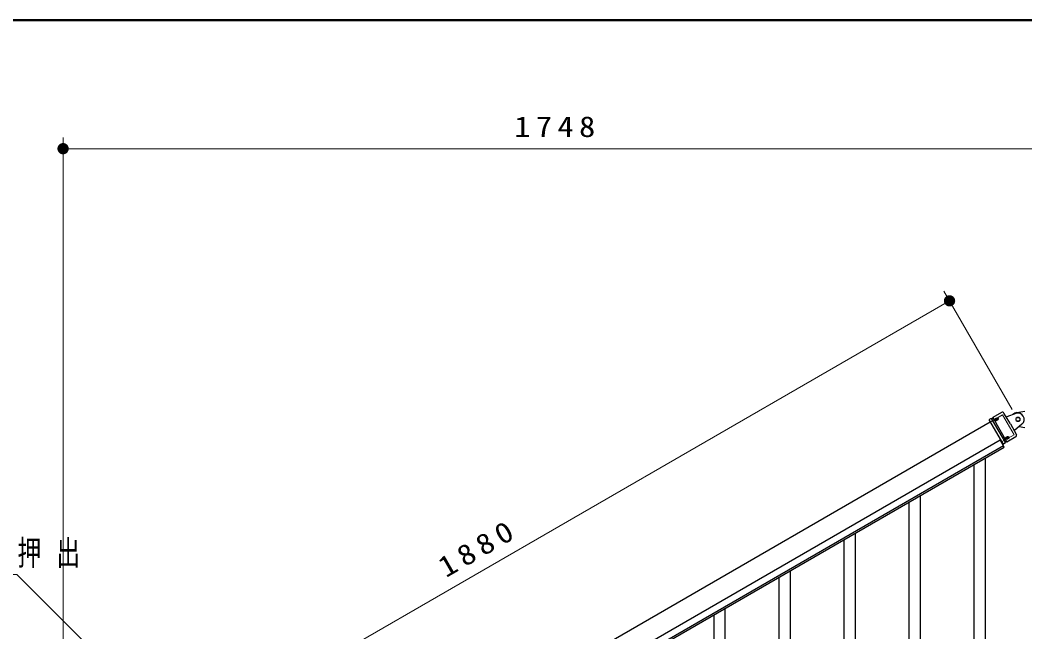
# Model space of a CAD drawing. Units: millimetres on the paper, scale 1:20. Extents: x -365 to 0, y 0 to 257.
# Drawn here: x -225.7 to -136.8, y 202.9 to 257 of the extents above; entities that cross this region are included whole.
import ezdxf

# ---------------------------------------------------------------- set-up
doc = ezdxf.new("R2010")
doc.units = ezdxf.units.MM
doc.linetypes.add('USER1', pattern=[4.5, 2.5, -2])
doc.layers.add('LY_1', color=4, linetype='Continuous', lineweight=25)
doc.layers.add('LY_3', color=7, linetype='Continuous', lineweight=13)
doc.styles.add('ＭＳ ゴシック', font='')
doc.styles.get('ＭＳ ゴシック').set_extended_font_data('MS Gothic')

# ---------------------------------------------------------------- blocks, each defined once
blk = doc.blocks.new('filled_dot')
at = {"color": 0, "linetype": 'Continuous', "lineweight": -2, "const_width": 1.25}
blk.add_lwpolyline([(-0.625, 0, 1), (0.625, 0, 1)], format="xyb", close=True, dxfattribs=at)

msp = doc.modelspace()

# ---------------------------------------------------------------- linework, layer by layer
at = {"layer": 'LY_1', "color": 7, "lineweight": 13}
for p, q in [((-221.861, 178.208), (-221.861, 246.633)), ((-221.861, 245.633), (-134.455, 245.633)), ((-137.955, 222.574), (-144.002, 233.048)), ((-224.908, 185.182), (-143.502, 232.182))]:
    msp.add_line(p, q, dxfattribs=at)
at = {"layer": 'LY_1', "color": 94, "linetype": 'USER1', "lineweight": 13}
for p, q in [((-139.91, 221.46), (-138.806, 222.098)), ((-138.806, 222.098), (-137.793, 220.344)), ((-138.897, 219.707), (-137.793, 220.344))]:
    msp.add_line(p, q, dxfattribs=at)
at = {"layer": 'LY_1', "color": 94}
for p, q in [((-138.903, 222.316), (-139.682, 221.866)), ((-138.123, 221.323), (-138.7, 222.264)), ((-137.642, 222.226), (-138.45, 221.934)), ((-139.979, 221.579), (-138.829, 219.587)), ((-139.812, 221.791), (-139.942, 221.716)), ((-139.812, 221.791), (-138.562, 219.626)), ((-139.682, 221.866), (-138.432, 219.701)), ((-138.123, 221.323), (-137.596, 220.352)), ((-137.1, 221.288), (-137.758, 220.734)), ((-138.562, 219.626), (-138.692, 219.551)), ((-137.653, 220.151), (-138.432, 219.701))]:
    msp.add_line(p, q, dxfattribs=at)
at = {"layer": 'LY_1', "color": 190}
for p, q in [((-137.559, 222.312), (-136.839, 222.436)), ((-137.359, 221.07), (-136.839, 220.98)), ((-216.499, 175.166), (-139.033, 219.891)), ((-138.663, 219.25), (-139.033, 219.891)), ((-216.204, 174.655), (-138.738, 219.38)), ((-216.129, 174.525), (-138.663, 219.25))]:
    msp.add_line(p, q, dxfattribs=at)
at = {"layer": 'LY_1', "color": 21}
for p, q in [((-139.904, 221.449), (-217.413, 176.699)), ((-138.925, 219.705), (-138.904, 219.717))]:
    msp.add_line(p, q, dxfattribs=at)
at = {"layer": 'LY_1', "color": 7}
for p, q in [((-141.321, 171.238), (-141.321, 217.716)), ((-140.321, 171.815), (-140.321, 218.293)), ((-146.071, 168.495), (-146.071, 214.973)), ((-147.071, 167.918), (-147.071, 214.396)), ((-151.821, 165.175), (-151.821, 211.654)), ((-152.821, 164.598), (-152.821, 211.076)), ((-157.571, 161.856), (-157.571, 208.334)), ((-158.571, 161.278), (-158.571, 207.756)), ((-164.321, 157.959), (-164.321, 204.437)), ((-163.321, 158.536), (-163.321, 205.014))]:
    msp.add_line(p, q, dxfattribs=at)
at = {"layer": 'LY_1', "color": 94}
for points in [[(-139.499, 221.624), (-139.503, 221.633), (-139.506, 221.641), (-139.508, 221.651), (-139.509, 221.66), (-139.508, 221.67), (-139.507, 221.68), (-139.504, 221.691), (-139.5, 221.702), (-139.495, 221.712), (-139.489, 221.723), (-139.482, 221.733), (-139.474, 221.743), (-139.466, 221.753), (-139.456, 221.763), (-139.446, 221.772), (-139.435, 221.781), (-139.423, 221.789), (-139.411, 221.796), (-139.399, 221.803), (-139.386, 221.809), (-139.373, 221.814), (-139.36, 221.818), (-139.347, 221.822), (-139.334, 221.825), (-139.321, 221.826), (-139.308, 221.827), (-139.296, 221.827), (-139.285, 221.826), (-139.273, 221.824), (-139.263, 221.821), (-139.253, 221.817), (-139.244, 221.813), (-139.236, 221.807), (-139.229, 221.801), (-139.223, 221.794), (-139.218, 221.787), (-139.214, 221.779), (-139.211, 221.77), (-139.209, 221.761), (-139.209, 221.751), (-139.209, 221.741), (-139.211, 221.731), (-139.214, 221.72), (-139.217, 221.71), (-139.222, 221.699), (-139.228, 221.689), (-139.235, 221.678), (-139.243, 221.668), (-139.252, 221.658), (-139.262, 221.648), (-139.272, 221.639), (-139.283, 221.631), (-139.294, 221.623), (-139.307, 221.615), (-139.319, 221.608), (-139.332, 221.602), (-139.345, 221.597), (-139.358, 221.593), (-139.371, 221.589), (-139.384, 221.587), (-139.397, 221.585), (-139.409, 221.584), (-139.421, 221.584), (-139.433, 221.585), (-139.444, 221.587), (-139.455, 221.59), (-139.464, 221.594), (-139.473, 221.598), (-139.481, 221.604), (-139.488, 221.61), (-139.494, 221.617)], [(-138.55, 219.98), (-138.554, 219.988), (-138.557, 219.997), (-138.559, 220.006), (-138.559, 220.016), (-138.559, 220.026), (-138.557, 220.036), (-138.555, 220.046), (-138.551, 220.057), (-138.546, 220.068), (-138.54, 220.078), (-138.533, 220.089), (-138.525, 220.099), (-138.516, 220.109), (-138.507, 220.118), (-138.496, 220.127), (-138.485, 220.136), (-138.474, 220.144), (-138.462, 220.152), (-138.449, 220.158), (-138.436, 220.164), (-138.423, 220.17), (-138.41, 220.174), (-138.397, 220.177), (-138.384, 220.18), (-138.371, 220.182), (-138.359, 220.183), (-138.347, 220.183), (-138.335, 220.182), (-138.324, 220.18), (-138.314, 220.177), (-138.304, 220.173), (-138.295, 220.168), (-138.287, 220.163), (-138.28, 220.157), (-138.274, 220.15), (-138.269, 220.142), (-138.265, 220.134), (-138.262, 220.125), (-138.26, 220.116), (-138.259, 220.107), (-138.26, 220.097), (-138.261, 220.086), (-138.264, 220.076), (-138.268, 220.065), (-138.273, 220.055), (-138.279, 220.044), (-138.286, 220.034), (-138.294, 220.023), (-138.303, 220.013), (-138.312, 220.004), (-138.322, 219.995), (-138.333, 219.986), (-138.345, 219.978), (-138.357, 219.971), (-138.37, 219.964), (-138.382, 219.958), (-138.395, 219.953), (-138.408, 219.948), (-138.421, 219.945), (-138.434, 219.942), (-138.447, 219.94), (-138.46, 219.94), (-138.472, 219.94), (-138.484, 219.941), (-138.495, 219.943), (-138.505, 219.946), (-138.515, 219.949), (-138.524, 219.954), (-138.532, 219.959), (-138.539, 219.965), (-138.545, 219.972)]]:
    msp.add_lwpolyline(points, close=True, dxfattribs=at)
for points in [[(-139.404, 221.584), (-139.408, 221.592), (-139.411, 221.6), (-139.413, 221.609), (-139.412, 221.618), (-139.411, 221.628), (-139.407, 221.638), (-139.402, 221.648), (-139.395, 221.658), (-139.387, 221.667), (-139.378, 221.676), (-139.368, 221.685), (-139.357, 221.692), (-139.345, 221.699), (-139.333, 221.704), (-139.321, 221.709), (-139.308, 221.712), (-139.296, 221.714), (-139.284, 221.714), (-139.273, 221.713), (-139.263, 221.711), (-139.254, 221.707), (-139.246, 221.703), (-139.239, 221.697), (-139.234, 221.69), (-139.233, 221.687), (-139.231, 221.684)], [(-138.537, 220.083), (-138.533, 220.075), (-138.527, 220.068), (-138.52, 220.062), (-138.511, 220.058), (-138.501, 220.055), (-138.49, 220.053), (-138.478, 220.053), (-138.466, 220.054), (-138.453, 220.056), (-138.44, 220.06), (-138.428, 220.065), (-138.415, 220.072), (-138.404, 220.079), (-138.393, 220.088), (-138.383, 220.097), (-138.375, 220.106), (-138.368, 220.117), (-138.362, 220.127), (-138.358, 220.137), (-138.356, 220.147), (-138.355, 220.157), (-138.357, 220.166), (-138.36, 220.175), (-138.364, 220.182)]]:
    msp.add_lwpolyline(points, dxfattribs=at)
at = {"layer": 'LY_1', "color": 7, "lineweight": 13}
msp.add_lwpolyline([(-202.977, 185.034), (-225.935, 207.991), (-283.939, 207.991)], dxfattribs=at)
at = {"layer": 'LY_1', "color": 94, "lineweight": 13}
msp.add_circle((-137.455, 221.708), 0.2, dxfattribs=at)
at = {"layer": 'LY_1', "color": 94}
msp.add_circle((-137.455, 221.708), 0.17, dxfattribs=at)
for centre, radius, start, end in [((-138.828, 222.186), 0.15, 31.5, 120), ((-137.455, 221.708), 0.55, 310.14485, 109.85515), ((-139.892, 221.629), 0.1, 120, 210), ((-139.747, 221.828), 0.075, 210, 30), ((-138.467, 221.981), 0.05, 211.5, 289.85515), ((-137.725, 220.695), 0.05, 130.14485, 208.5), ((-137.728, 220.281), 0.15, 300, 28.5), ((-138.742, 219.637), 0.1, 210, 300), ((-138.497, 219.663), 0.075, 30, 210)]:
    msp.add_arc(centre, radius, start, end, dxfattribs=at)
at = {"layer": 'LY_1', "color": 7}
msp.add_arc((-137.455, 221.708), 0.613, 99.80445, 135.96405, dxfattribs=at)
at = {"layer": 'LY_1', "color": 94, "lineweight": 13}
for centre, start, end in [((-139.892, 221.629), 120, 210), ((-138.742, 219.637), 210, 300)]:
    msp.add_arc(centre, 0.1, start, end, dxfattribs=at)
at = {"layer": 'LY_3', "lineweight": 50}
msp.add_line((0, 257), (-365, 257), dxfattribs=at)

# ---------------------------------------------------------------- block references
at = {"layer": 'LY_1', "color": 7, "lineweight": 13, "xscale": 0.4, "yscale": 0.4}
msp.add_blockref('filled_dot', (-221.861, 245.633), dxfattribs=at)
at = {"layer": 'LY_1', "color": 7, "lineweight": 13, "xscale": 0.4, "yscale": 0.4, "rotation": 210}
msp.add_blockref('filled_dot', (-143.502, 232.182), dxfattribs=at)

# ---------------------------------------------------------------- texts
at = {"layer": 'LY_1', "color": 7, "style": 'ＭＳ ゴシック'}
for s, insert, char_height, attachment_point in [('\\T1.33;\\W1.15;1748', (-178.158, 246.633), 1.833, 8), ('\\T1.64;\\W0.7;格子：２０×１６×１．７ｔ\u3000アルミ押出', (-284.417, 209.791), 2.199, 4)]:
    msp.add_mtext(s, dxfattribs=dict(at, insert=insert, char_height=char_height, attachment_point=attachment_point))
at = {"layer": 'LY_1', "color": 7, "insert": (-184.705, 209.548), "char_height": 1.833, "attachment_point": 8, "rotation": 30, "style": 'ＭＳ ゴシック'}
msp.add_mtext('\\T1.33;\\W1.15;1880', dxfattribs=at)

doc.saveas('drawing.dxf')
